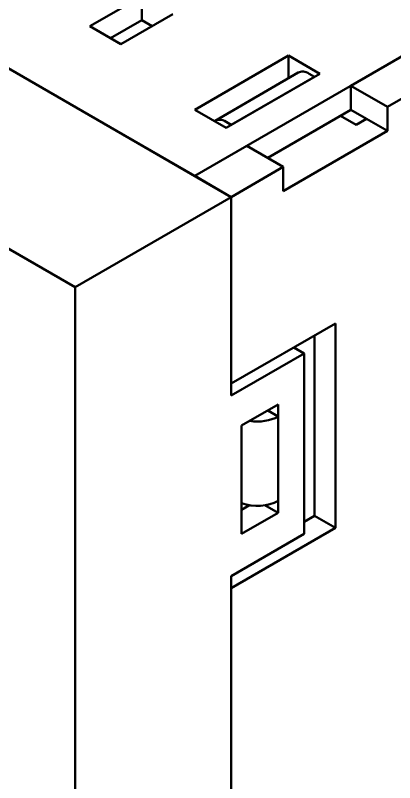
# Model space of a CAD drawing. Header units: millimetres. Extents: x 2121 to 4904, y 892 to 1933.
# Drawn here: x 3074.8 to 3111.6, y 1645.4 to 1719.8 of the extents above; entities that cross this region are included whole.
import ezdxf

# ---------------------------------------------------------------- set-up
doc = ezdxf.new("R2010")
doc.units = ezdxf.units.MM
doc.header["$LTSCALE"] = 1.8
doc.layers.add('외형선(ISO)', color=7, linetype='Continuous', lineweight=50)

msp = doc.modelspace()

# ---------------------------------------------------------------- linework, layer by layer
at = {"layer": '외형선(ISO)', "color": 7}
for p, q in [((3110.873, 1710.958), (3184.008, 1753.183)), ((3092.185, 1704.252), (3165.32, 1746.476)), ((3165.32, 1746.476), (3107.337, 1713)), ((3050.263, 1728.455), (3092.185, 1704.252)), ((3095.72, 1702.21), (3050.263, 1728.455)), ((3081.982, 1718.773), (3087.033, 1721.69)), ((3087.033, 1719.357), (3087.033, 1721.69)), ((3090.063, 1719.94), (3085.013, 1717.024)), ((3035.111, 1719.707), (3080.568, 1693.462)), ((3087.033, 1719.357), (3084.003, 1717.607)), ((3088.043, 1718.773), (3087.033, 1719.357)), ((3085.013, 1717.024), (3081.982, 1718.773)), ((3092.185, 1710.667), (3101.276, 1715.916)), ((3101.276, 1715.916), (3104.307, 1714.166)), ((3101.276, 1713.724), (3101.276, 1715.916)), ((3094.144, 1709.607), (3102.225, 1714.272)), ((3104.307, 1714.166), (3095.215, 1708.917)), ((3103.296, 1714.166), (3103.802, 1713.875)), ((3103.802, 1713.875), (3095.72, 1709.209)), ((3107.337, 1713), (3110.873, 1710.958)), ((3107.337, 1710.667), (3107.337, 1713)), ((3095.215, 1708.917), (3092.185, 1710.667)), ((3099.256, 1706.001), (3107.337, 1710.667)), ((3108.852, 1709.792), (3107.337, 1710.667)), ((3110.873, 1710.958), (3110.873, 1708.626)), ((3095.72, 1709.209), (3095.215, 1709.5)), ((3107.842, 1709.209), (3106.327, 1710.084)), ((3108.852, 1709.792), (3107.842, 1709.209)), ((3110.873, 1708.626), (3108.852, 1709.792)), ((3110.873, 1708.626), (3100.771, 1702.793)), ((3097.236, 1707.168), (3092.185, 1704.252)), ((3100.771, 1705.126), (3097.236, 1707.168)), ((3095.72, 1702.21), (3100.771, 1705.126)), ((3100.771, 1702.793), (3100.771, 1705.126)), ((3092.185, 1704.252), (3095.72, 1702.21)), ((3095.72, 1702.21), (3080.568, 1693.462)), ((3095.72, 1682.964), (3095.72, 1702.21)), ((3095.72, 1684.131), (3095.72, 1702.21)), ((3080.568, 1693.462), (3080.568, 1489.338)), ((3095.72, 1684.131), (3105.822, 1689.963)), ((3105.822, 1689.963), (3105.822, 1670.134)), ((3103.802, 1671.3), (3103.802, 1688.796)), ((3102.791, 1687.047), (3101.781, 1687.63)), ((3095.72, 1682.964), (3102.791, 1687.047)), ((3102.791, 1687.047), (3102.791, 1669.55)), ((3096.73, 1680.048), (3100.266, 1682.089)), ((3100.266, 1682.089), (3100.266, 1671.592)), ((3099.256, 1681.506), (3100.266, 1680.923)), ((3100.266, 1680.923), (3100.266, 1672.758)), ((3096.73, 1669.55), (3096.73, 1680.048)), ((3096.73, 1671.883), (3097.506, 1672.331)), ((3100.266, 1671.592), (3098.985, 1672.331)), ((3100.266, 1671.592), (3096.73, 1669.55)), ((3102.791, 1670.717), (3103.802, 1671.3)), ((3105.822, 1670.134), (3103.802, 1671.3)), ((3105.822, 1670.134), (3095.72, 1664.302)), ((3102.791, 1669.55), (3095.72, 1665.468)), ((3095.72, 1608.896), (3095.72, 1665.468)), ((3095.72, 1610.063), (3095.72, 1664.302))]:
    msp.add_line(p, q, dxfattribs=at)
for centre, major_axis, start_param, end_param in [((3103.296, 1712.416), (-1.071, 1.856), 5.497787, 6.283185), ((3095.215, 1707.751), (-1.071, 1.856), 5.497787, 6.338856), ((3098.246, 1682.089), (-2.857, 0), 1.308997, 2.356194), ((3098.246, 1673.924), (2.857, 0), 4.153399, 5.497787)]:
    msp.add_ellipse(centre, major_axis=major_axis, ratio=0.57735, start_param=start_param, end_param=end_param, dxfattribs=at)

doc.saveas('drawing.dxf')
